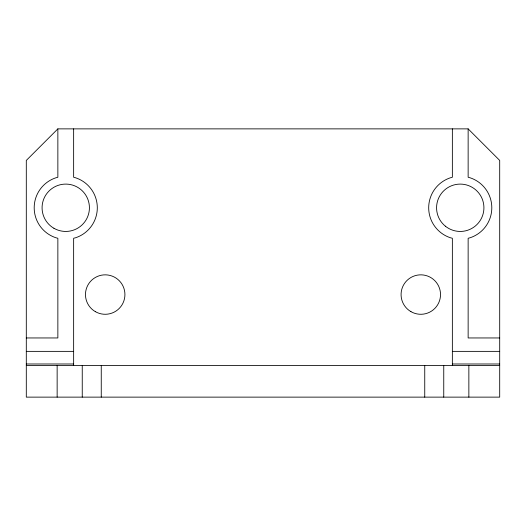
<?xml version="1.0" encoding="UTF-8"?>
<svg xmlns="http://www.w3.org/2000/svg" width="526" height="526" viewBox="0 0 526 526"><rect width="100%" height="100%" fill="white"/><g stroke="black" fill="none" stroke-linecap="round" stroke-linejoin="round"><path stroke-width="0.79" d="M57.86 128.87L26.3 160.43L26.3 397.13L499.7 397.13L499.7 160.43L468.14 128.87L57.86 128.87L57.86 177.275L55.999 177.755A31.56 31.56 0 0 0 55.999 237.785L57.86 238.265L57.86 337.955L26.3 337.955M499.7 337.955L468.14 337.955L468.14 238.265L470.001 237.785A31.56 31.56 0 0 0 470.001 177.755L468.14 177.275L468.14 128.87M26.3 351.368L73.64 351.368M452.36 351.368L499.7 351.368M26.3 363.992L73.64 363.992M452.36 363.992L499.7 363.992M26.3 365.57L499.7 365.57M468.857 365.57L468.857 397.13M452.36 128.87L452.36 177.275L450.499 177.755A31.56 31.56 0 0 0 450.499 237.785L452.36 238.265L452.36 365.57M443.753 365.57L443.753 397.13M424.745 365.57L424.745 397.13M101.255 365.57L101.255 397.13M82.247 365.57L82.247 397.13M73.64 128.87L73.64 177.275L75.501 177.755A31.56 31.56 0 0 1 75.501 237.785L73.64 238.265L73.64 365.57M57.143 365.57L57.143 397.13M53.915 228.271A23.67 23.67 0 0 0 89.42 207.77A23.67 23.67 0 0 0 53.915 187.269A23.67 23.67 0 0 0 53.915 228.271M445.351 226.167A23.67 23.67 0 0 0 483.631 211.472A23.67 23.67 0 0 0 451.768 185.671A23.67 23.67 0 0 0 445.351 226.167M95.337 311.642A19.725 19.725 0 0 0 124.925 294.56A19.725 19.725 0 0 0 95.337 277.478A19.725 19.725 0 0 0 95.337 311.642M410.938 311.642A19.725 19.725 0 0 0 440.525 294.56A19.725 19.725 0 0 0 410.938 277.478A19.725 19.725 0 0 0 410.938 311.642"/></g></svg>
